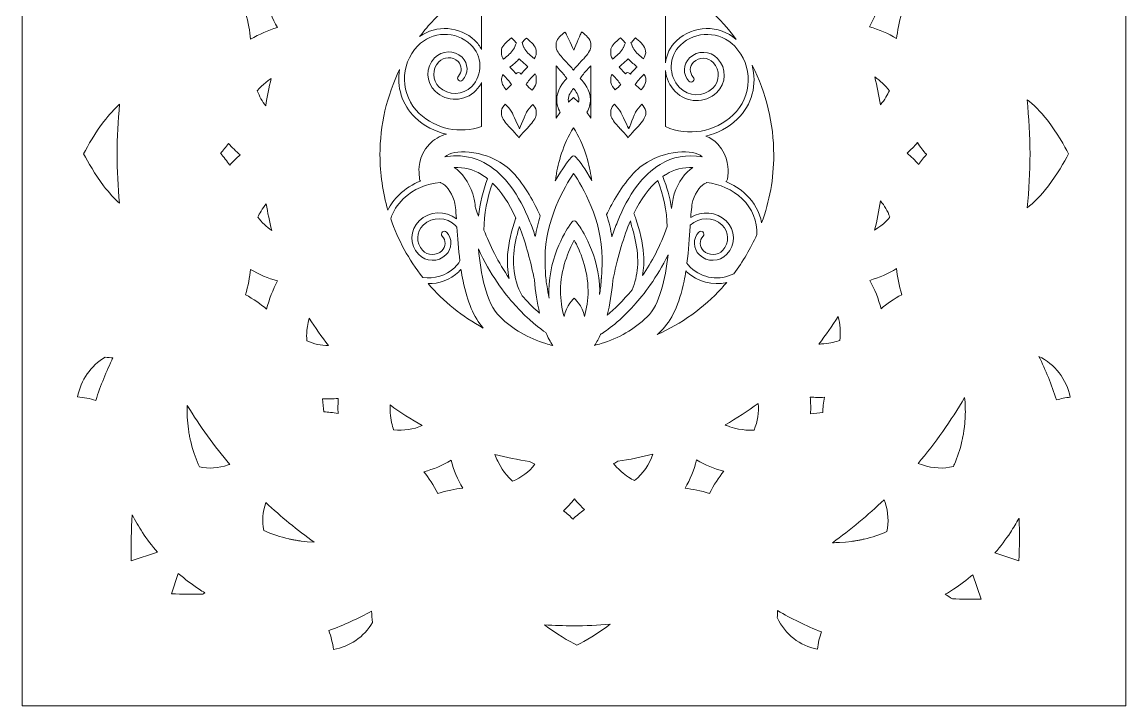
# Model space of a CAD drawing. Header units: millimetres. Extents: x -965 to 732, y -534 to 696.
# Drawn here: x -965.5 to -584.6, y -533.6 to -297.6 of the extents above; entities that cross this region are included whole.
import ezdxf

# ---------------------------------------------------------------- set-up
doc = ezdxf.new("R2010")
doc.units = ezdxf.units.MM
doc.header["$MEASUREMENT"] = 0
doc.layers.add('Layer 11', color=7, linetype='Continuous')

msp = doc.modelspace()

# ---------------------------------------------------------------- linework, layer by layer
at = {"layer": 'Layer 11', "lineweight": 0}
msp.add_lwpolyline([(-965.47, -152.67), (-965.47, -533.59), (-584.55, -533.59), (-584.55, -152.67), (-965.47, -152.67)], dxfattribs=at)
for points, knots in [([(-719.04, -303.59), (-724.91, -298.42), (-733.89, -298.5), (-739.66, -304), (-741.81, -306.05), (-743.12, -308.74), (-743.43, -311.66), (-743.43, -311.66), (-743.43, -288.17), (-743.43, -288.17), (-743.43, -288.15), (-743.43, -288.12), (-743.43, -288.09), (-743.43, -288.09), (-743.45, -287.8), (-743.45, -287.8), (-743.46, -287.77), (-743.46, -287.75), (-743.46, -287.72), (-743.82, -285.49), (-744.61, -283.41), (-745.74, -281.65), (-735.12, -286.52), (-725.97, -294.03), (-719.04, -303.59)], [0, 0, 0, 0, 1, 1, 1, 2, 2, 2, 3, 3, 3, 4, 4, 4, 5, 5, 5, 6, 6, 6, 7, 7, 7, 8, 8, 8, 8]), ([(-806.87, -287.73), (-806.87, -287.73), (-806.9, -287.88), (-806.9, -287.88), (-806.9, -287.93), (-806.91, -287.98), (-806.91, -288.03), (-806.91, -288.03), (-806.91, -306.99), (-806.91, -306.99), (-807.51, -305.87), (-808.29, -304.83), (-809.24, -303.92), (-814.52, -298.88), (-822.55, -298.48), (-828.28, -302.58), (-827.02, -300.9), (-825.67, -299.28), (-824.24, -297.71), (-818.74, -291.67), (-812.35, -286.76), (-805.21, -283.07), (-806.04, -284.49), (-806.61, -286.06), (-806.87, -287.73)], [0, 0, 0, 0, 1, 1, 1, 2, 2, 2, 3, 3, 3, 4, 4, 4, 5, 5, 5, 6, 6, 6, 7, 7, 7, 8, 8, 8, 8]), ([(-881.26, -289.69), (-880.45, -293.09), (-879.14, -296.36), (-877.35, -299.43), (-880.59, -300.37), (-883.69, -301.73), (-886.59, -303.49), (-886.89, -300.79), (-887.39, -297.61), (-888.41, -294.49), (-885.65, -293.07), (-883.23, -291.29), (-881.26, -289.69)], [0, 0, 0, 0, 1, 1, 1, 2, 2, 2, 3, 3, 3, 4, 4, 4, 4]), ([(-673.05, -299.24), (-671.38, -296.18), (-670.1, -292.91), (-669.25, -289.5), (-667.22, -291.17), (-664.72, -293.03), (-661.88, -294.49), (-662.88, -297.55), (-663.38, -300.64), (-663.68, -303.27), (-666.56, -301.46), (-669.71, -300.11), (-673.05, -299.24)], [0, 0, 0, 0, 1, 1, 1, 2, 2, 2, 3, 3, 3, 4, 4, 4, 4]), ([(-814.89, -317.63), (-814.49, -318.01), (-813.86, -318), (-813.48, -317.6), (-811.35, -315.37), (-811.43, -311.84), (-813.66, -309.72), (-816.34, -307.16), (-820.6, -307.26), (-823.16, -309.94), (-826.26, -313.19), (-826.14, -318.36), (-822.89, -321.46), (-818.93, -325.24), (-812.63, -325.1), (-808.84, -321.13), (-808.07, -320.32), (-807.42, -319.42), (-806.91, -318.46), (-806.91, -318.46), (-806.91, -333.56), (-806.91, -333.56), (-814.26, -336.23), (-822.67, -334.54), (-828.41, -329.06), (-834.98, -322.8), (-835.22, -312.36), (-828.95, -305.8), (-824.02, -300.63), (-815.79, -300.43), (-810.62, -305.37), (-808.66, -307.25), (-807.54, -309.78), (-807.48, -312.49), (-807.41, -315.21), (-808.41, -317.79), (-810.29, -319.75), (-813.31, -322.92), (-818.34, -323.03), (-821.51, -320.01), (-823.96, -317.67), (-824.05, -313.77), (-821.71, -311.32), (-820.84, -310.41), (-819.67, -309.89), (-818.41, -309.86), (-817.15, -309.83), (-815.95, -310.29), (-815.04, -311.16), (-814.35, -311.82), (-813.96, -312.71), (-813.93, -313.67), (-813.91, -314.62), (-814.26, -315.53), (-814.92, -316.22), (-815.3, -316.62), (-815.29, -317.25), (-814.89, -317.63)], [0, 0, 0, 0, 1, 1, 1, 2, 2, 2, 3, 3, 3, 4, 4, 4, 5, 5, 5, 6, 6, 6, 7, 7, 7, 8, 8, 8, 9, 9, 9, 10, 10, 10, 11, 11, 11, 12, 12, 12, 13, 13, 13, 14, 14, 14, 15, 15, 15, 16, 16, 16, 17, 17, 17, 18, 18, 18, 19, 19, 19, 19]), ([(-743.43, -333.65), (-743.43, -333.65), (-743.43, -314.3), (-743.43, -314.3), (-743.14, -317.01), (-741.98, -319.53), (-740.07, -321.54), (-736.21, -325.58), (-729.78, -325.73), (-725.73, -321.87), (-722.42, -318.71), (-722.3, -313.44), (-725.46, -310.13), (-728.07, -307.4), (-732.42, -307.3), (-735.15, -309.9), (-737.42, -312.07), (-737.5, -315.67), (-735.34, -317.94), (-734.95, -318.34), (-734.31, -318.36), (-733.9, -317.97), (-733.49, -317.58), (-733.47, -316.94), (-733.86, -316.53), (-734.54, -315.83), (-734.89, -314.9), (-734.87, -313.93), (-734.85, -312.96), (-734.45, -312.05), (-733.74, -311.38), (-732.81, -310.49), (-731.59, -310.02), (-730.31, -310.05), (-729.02, -310.08), (-727.83, -310.61), (-726.94, -311.54), (-724.55, -314.04), (-724.64, -318.01), (-727.14, -320.4), (-730.37, -323.48), (-735.51, -323.36), (-738.59, -320.13), (-740.5, -318.13), (-741.52, -315.5), (-741.46, -312.73), (-741.39, -309.97), (-740.25, -307.39), (-738.25, -305.48), (-732.98, -300.45), (-724.59, -300.64), (-719.55, -305.91), (-713.16, -312.6), (-713.41, -323.23), (-720.1, -329.62), (-726.33, -335.55), (-735.61, -337.13), (-743.43, -333.65)], [0, 0, 0, 0, 1, 1, 1, 2, 2, 2, 3, 3, 3, 4, 4, 4, 5, 5, 5, 6, 6, 6, 7, 7, 7, 8, 8, 8, 9, 9, 9, 10, 10, 10, 11, 11, 11, 12, 12, 12, 13, 13, 13, 14, 14, 14, 15, 15, 15, 16, 16, 16, 17, 17, 17, 18, 18, 18, 19, 19, 19, 19]), ([(-795.16, -305.41), (-795.33, -305.84), (-795.55, -306.35), (-795.6, -306.46), (-796.26, -307.84), (-797.41, -308.78), (-798.74, -309.88), (-798.94, -310.05), (-799.14, -310.21), (-799.35, -310.38), (-799.7, -309.82), (-799.94, -309.3), (-800.08, -308.8), (-800.08, -308.8), (-800.08, -307.03), (-800.08, -307.03), (-799.67, -305.6), (-798.31, -304.39), (-797.07, -303.36), (-797.07, -303.36), (-796.85, -303.17), (-796.85, -303.17), (-796.76, -303.1), (-796.67, -303.03), (-796.59, -302.96), (-795.94, -303.68), (-795.5, -304.13), (-795.44, -304.19), (-795.44, -304.19), (-795.19, -304.45), (-795.19, -304.45), (-795.09, -304.55), (-794.99, -304.63), (-794.87, -304.71), (-794.87, -304.71), (-795.16, -305.41), (-795.16, -305.41)], [0, 0, 0, 0, 1, 1, 1, 2, 2, 2, 3, 3, 3, 4, 4, 4, 5, 5, 5, 6, 6, 6, 7, 7, 7, 8, 8, 8, 9, 9, 9, 10, 10, 10, 11, 11, 11, 12, 12, 12, 12]), ([(-788.02, -308.43), (-788.11, -308.98), (-788.33, -309.56), (-788.71, -310.19), (-788.83, -310.08), (-788.96, -309.98), (-789.08, -309.88), (-790.4, -308.78), (-791.55, -307.84), (-792.21, -306.46), (-792.26, -306.36), (-792.48, -305.83), (-792.64, -305.42), (-792.64, -305.42), (-792.95, -304.63), (-792.95, -304.63), (-792.88, -304.57), (-792.81, -304.51), (-792.74, -304.44), (-792.74, -304.44), (-792.49, -304.18), (-792.49, -304.18), (-792.43, -304.12), (-792.04, -303.71), (-791.46, -303.06), (-791.42, -303.09), (-791.38, -303.13), (-791.35, -303.16), (-791.35, -303.16), (-791.1, -303.36), (-791.1, -303.36), (-789.75, -304.48), (-788.28, -305.8), (-788.02, -307.39), (-788.02, -307.39), (-788.02, -308.43), (-788.02, -308.43)], [0, 0, 0, 0, 1, 1, 1, 2, 2, 2, 3, 3, 3, 4, 4, 4, 5, 5, 5, 6, 6, 6, 7, 7, 7, 8, 8, 8, 9, 9, 9, 10, 10, 10, 11, 11, 11, 12, 12, 12, 12]), ([(-778.19, -301), (-778.04, -301.21), (-777.9, -301.41), (-777.77, -301.62), (-777.57, -301.94), (-775.09, -307.2), (-775.09, -307.2), (-775.09, -307.2), (-772.9, -301.94), (-772.7, -301.62), (-772.56, -301.4), (-772.41, -301.19), (-772.25, -300.97), (-772.25, -300.97), (-772.22, -300.99), (-772.22, -300.99), (-770.9, -302.08), (-769.47, -303.37), (-769.15, -304.9), (-769.15, -304.9), (-769.15, -306.26), (-769.15, -306.26), (-769.39, -307.3), (-770.21, -308.59), (-771.67, -310.19), (-771.98, -310.53), (-772.31, -310.88), (-772.63, -311.22), (-773.51, -312.15), (-774.42, -313.1), (-775.2, -314.2), (-775.98, -313.1), (-776.89, -312.15), (-777.79, -311.2), (-778.1, -310.87), (-778.42, -310.53), (-778.73, -310.19), (-779.74, -309.08), (-780.82, -307.77), (-781.18, -306.46), (-781.18, -306.46), (-781.18, -304.64), (-781.18, -304.64), (-780.77, -303.22), (-779.43, -302.02), (-778.19, -301)], [0, 0, 0, 0, 1, 1, 1, 2, 2, 2, 3, 3, 3, 4, 4, 4, 5, 5, 5, 6, 6, 6, 7, 7, 7, 8, 8, 8, 9, 9, 9, 10, 10, 10, 11, 11, 11, 12, 12, 12, 13, 13, 13, 14, 14, 14, 15, 15, 15, 15]), ([(-759.37, -303.36), (-759.37, -303.36), (-759.13, -303.16), (-759.13, -303.16), (-759.06, -303.1), (-758.99, -303.05), (-758.92, -302.99), (-758.32, -303.66), (-757.91, -304.09), (-757.81, -304.19), (-757.81, -304.19), (-757.56, -304.45), (-757.56, -304.45), (-757.48, -304.53), (-757.38, -304.61), (-757.28, -304.68), (-757.28, -304.68), (-757.58, -305.41), (-757.58, -305.41), (-757.76, -305.84), (-757.97, -306.35), (-758.03, -306.46), (-758.69, -307.84), (-759.83, -308.78), (-761.17, -309.89), (-761.34, -310.03), (-761.51, -310.17), (-761.69, -310.31), (-761.98, -309.84), (-762.19, -309.4), (-762.32, -308.97), (-762.32, -308.97), (-762.32, -306.85), (-762.32, -306.85), (-761.85, -305.49), (-760.56, -304.34), (-759.37, -303.36)], [0, 0, 0, 0, 1, 1, 1, 2, 2, 2, 3, 3, 3, 4, 4, 4, 5, 5, 5, 6, 6, 6, 7, 7, 7, 8, 8, 8, 9, 9, 9, 10, 10, 10, 11, 11, 11, 12, 12, 12, 12]), ([(-751.05, -310.26), (-751.2, -310.13), (-751.35, -310), (-751.5, -309.88), (-752.83, -308.78), (-753.97, -307.84), (-754.64, -306.46), (-754.69, -306.36), (-754.9, -305.83), (-755.06, -305.42), (-755.06, -305.42), (-755.36, -304.66), (-755.36, -304.66), (-755.27, -304.6), (-755.19, -304.52), (-755.11, -304.44), (-755.11, -304.44), (-754.86, -304.18), (-754.86, -304.18), (-754.76, -304.08), (-754.37, -303.67), (-753.8, -303.03), (-753.75, -303.07), (-753.69, -303.12), (-753.64, -303.16), (-753.64, -303.16), (-753.4, -303.36), (-753.4, -303.36), (-751.99, -304.52), (-750.48, -305.89), (-750.29, -307.55), (-750.19, -308.38), (-750.43, -309.25), (-751.05, -310.26)], [0, 0, 0, 0, 1, 1, 1, 2, 2, 2, 3, 3, 3, 4, 4, 4, 5, 5, 5, 6, 6, 6, 7, 7, 7, 8, 8, 8, 9, 9, 9, 10, 10, 10, 11, 11, 11, 11]), ([(-791.51, -313.58), (-792.1, -314.2), (-792.7, -314.83), (-793.26, -315.51), (-793.44, -315.2), (-793.77, -315), (-794.13, -315), (-794.15, -315), (-794.16, -315), (-794.18, -315), (-794.5, -315.02), (-794.79, -315.18), (-794.96, -315.44), (-795.51, -314.79), (-796.09, -314.18), (-796.66, -313.58), (-796.81, -313.43), (-796.96, -313.27), (-797.11, -313.11), (-797.03, -313.05), (-796.96, -312.99), (-796.89, -312.93), (-796.89, -312.93), (-796.64, -312.73), (-796.64, -312.73), (-795.7, -311.95), (-794.74, -311.16), (-793.91, -310.19), (-793.07, -311.16), (-792.11, -311.95), (-791.17, -312.72), (-791.17, -312.72), (-790.92, -312.93), (-790.92, -312.93), (-790.92, -312.93), (-790.91, -312.94), (-790.91, -312.94), (-791.11, -313.15), (-791.31, -313.36), (-791.51, -313.58)], [0, 0, 0, 0, 1, 1, 1, 2, 2, 2, 3, 3, 3, 4, 4, 4, 5, 5, 5, 6, 6, 6, 7, 7, 7, 8, 8, 8, 9, 9, 9, 10, 10, 10, 11, 11, 11, 12, 12, 12, 13, 13, 13, 13]), ([(-755.56, -315.51), (-755.74, -315.2), (-756.07, -315), (-756.43, -315), (-756.45, -315), (-756.46, -315), (-756.48, -315), (-756.8, -315.02), (-757.09, -315.18), (-757.26, -315.44), (-757.81, -314.79), (-758.39, -314.18), (-758.96, -313.58), (-759.12, -313.41), (-759.29, -313.23), (-759.46, -313.05), (-759.41, -313.01), (-759.37, -312.97), (-759.32, -312.93), (-759.32, -312.93), (-759.07, -312.73), (-759.07, -312.73), (-758.13, -311.95), (-757.17, -311.16), (-756.33, -310.19), (-755.5, -311.16), (-754.54, -311.95), (-753.6, -312.72), (-753.6, -312.72), (-753.35, -312.93), (-753.35, -312.93), (-753.32, -312.95), (-753.29, -312.98), (-753.26, -313), (-753.44, -313.19), (-753.63, -313.38), (-753.8, -313.57), (-753.8, -313.57), (-753.81, -313.58), (-753.81, -313.58), (-754.4, -314.2), (-755, -314.83), (-755.56, -315.51)], [0, 0, 0, 0, 1, 1, 1, 2, 2, 2, 3, 3, 3, 4, 4, 4, 5, 5, 5, 6, 6, 6, 7, 7, 7, 8, 8, 8, 9, 9, 9, 10, 10, 10, 11, 11, 11, 12, 12, 12, 13, 13, 13, 14, 14, 14, 14]), ([(-841.96, -343.42), (-841.96, -333.1), (-839.62, -323.05), (-835.21, -313.93), (-836.25, -319.81), (-834.43, -326.09), (-829.79, -330.51), (-826.74, -333.42), (-823.01, -335.35), (-819.05, -336.24), (-821.4, -336.91), (-823.37, -338.05), (-824.93, -339.65), (-828.97, -343.78), (-828.5, -349.34), (-828.48, -349.58), (-828.48, -349.58), (-828.28, -351.79), (-828.28, -351.79), (-828.26, -352.04), (-828.14, -352.26), (-827.97, -352.42), (-830.66, -353.48), (-833.18, -355.06), (-835.34, -357.13), (-837, -358.7), (-838.29, -360.52), (-839.22, -362.46), (-841.02, -356.32), (-841.96, -349.91), (-841.96, -343.42)], [0, 0, 0, 0, 1, 1, 1, 2, 2, 2, 3, 3, 3, 4, 4, 4, 5, 5, 5, 6, 6, 6, 7, 7, 7, 8, 8, 8, 9, 9, 9, 10, 10, 10, 10]), ([(-796.58, -319.13), (-797.12, -319.77), (-797.77, -320.35), (-798.47, -320.93), (-799.36, -319.79), (-800.16, -318.45), (-800, -317.12), (-799.95, -316.64), (-799.78, -316.16), (-799.5, -315.68), (-799.4, -315.78), (-799.31, -315.88), (-799.21, -315.98), (-798.29, -316.95), (-797.33, -317.96), (-796.62, -319.06), (-796.62, -319.07), (-796.6, -319.09), (-796.58, -319.13)], [0, 0, 0, 0, 1, 1, 1, 2, 2, 2, 3, 3, 3, 4, 4, 4, 5, 5, 5, 6, 6, 6, 6]), ([(-788.96, -315.98), (-788.79, -315.81), (-788.62, -315.63), (-788.45, -315.45), (-788.27, -315.73), (-788.12, -316.02), (-788.02, -316.3), (-788.02, -316.3), (-788.02, -318.69), (-788.02, -318.69), (-788.31, -319.53), (-788.87, -320.34), (-789.45, -321.05), (-790.23, -320.41), (-790.96, -319.78), (-791.55, -319.06), (-790.84, -317.95), (-789.89, -316.95), (-788.96, -315.98)], [0, 0, 0, 0, 1, 1, 1, 2, 2, 2, 3, 3, 3, 4, 4, 4, 5, 5, 5, 6, 6, 6, 6]), ([(-780.33, -313.62), (-779.4, -314.59), (-778.44, -315.59), (-777.74, -316.7), (-777.66, -316.82), (-777.58, -316.95), (-777.5, -317.09), (-778.86, -318.46), (-780.99, -321.14), (-780.99, -324.38), (-780.99, -325.8), (-780.58, -327.25), (-779.78, -328.69), (-780.26, -329.35), (-780.73, -330.02), (-781.18, -330.71), (-781.18, -330.71), (-781.18, -312.71), (-781.18, -312.71), (-780.9, -313.02), (-780.61, -313.32), (-780.33, -313.62)], [0, 0, 0, 0, 1, 1, 1, 2, 2, 2, 3, 3, 3, 4, 4, 4, 5, 5, 5, 6, 6, 6, 7, 7, 7, 7]), ([(-772.88, -317.05), (-772.81, -316.93), (-772.74, -316.81), (-772.67, -316.7), (-771.96, -315.59), (-771, -314.59), (-770.08, -313.62), (-769.77, -313.3), (-769.46, -312.97), (-769.15, -312.64), (-769.15, -312.64), (-769.15, -330.69), (-769.15, -330.69), (-769.6, -330.01), (-770.07, -329.34), (-770.56, -328.69), (-769.75, -327.25), (-769.35, -325.8), (-769.35, -324.38), (-769.35, -321.11), (-771.5, -318.43), (-772.88, -317.05)], [0, 0, 0, 0, 1, 1, 1, 2, 2, 2, 3, 3, 3, 4, 4, 4, 5, 5, 5, 6, 6, 6, 7, 7, 7, 7]), ([(-761.88, -315.6), (-761.75, -315.73), (-761.63, -315.85), (-761.51, -315.98), (-760.58, -316.95), (-759.62, -317.96), (-758.92, -319.06), (-758.91, -319.07), (-758.9, -319.09), (-758.88, -319.13), (-759.44, -319.8), (-760.12, -320.39), (-760.84, -320.99), (-761.47, -320.21), (-762.07, -319.31), (-762.32, -318.39), (-762.32, -318.39), (-762.32, -316.6), (-762.32, -316.6), (-762.23, -316.27), (-762.08, -315.93), (-761.88, -315.6)], [0, 0, 0, 0, 1, 1, 1, 2, 2, 2, 3, 3, 3, 4, 4, 4, 5, 5, 5, 6, 6, 6, 7, 7, 7, 7]), ([(-751.26, -315.98), (-751.12, -315.83), (-750.97, -315.68), (-750.83, -315.53), (-750.53, -316.02), (-750.34, -316.49), (-750.26, -316.97), (-750.26, -316.97), (-750.26, -318.02), (-750.26, -318.02), (-750.44, -319.07), (-751.09, -320.08), (-751.82, -320.99), (-752.57, -320.37), (-753.28, -319.75), (-753.85, -319.06), (-753.14, -317.95), (-752.18, -316.95), (-751.26, -315.98)], [0, 0, 0, 0, 1, 1, 1, 2, 2, 2, 3, 3, 3, 4, 4, 4, 5, 5, 5, 6, 6, 6, 6]), ([(-710.26, -366.86), (-710.97, -363.26), (-712.75, -359.84), (-715.6, -357.13), (-717.67, -355.16), (-720.05, -353.64), (-722.6, -352.58), (-722.3, -352.43), (-722.09, -352.14), (-722.06, -351.79), (-722.06, -351.79), (-721.85, -349.58), (-721.85, -349.58), (-721.83, -349.34), (-721.38, -343.78), (-725.4, -339.65), (-726.55, -338.49), (-727.9, -337.57), (-729.47, -336.89), (-725.5, -335.97), (-721.76, -334.01), (-718.69, -331.09), (-713.51, -326.15), (-711.78, -318.94), (-713.55, -312.48), (-708.65, -322.02), (-706.08, -332.56), (-706.08, -343.42), (-706.08, -351.5), (-707.52, -359.42), (-710.26, -366.86)], [0, 0, 0, 0, 1, 1, 1, 2, 2, 2, 3, 3, 3, 4, 4, 4, 5, 5, 5, 6, 6, 6, 7, 7, 7, 8, 8, 8, 9, 9, 9, 10, 10, 10, 10]), ([(-884.3, -321.27), (-883.9, -320.75), (-882.37, -318.9), (-879.49, -317.04), (-880.26, -320.15), (-880.89, -323.31), (-881.37, -326.48), (-882.6, -324.94), (-883.58, -323.19), (-884.3, -321.27)], [0, 0, 0, 0, 1, 1, 1, 2, 2, 2, 3, 3, 3, 3]), ([(-671.25, -316.51), (-669.36, -317.74), (-667.67, -319.35), (-666.19, -321.3), (-666.79, -322.58), (-667.78, -324.33), (-669.29, -326.17), (-669.79, -322.92), (-670.45, -319.69), (-671.25, -316.51)], [0, 0, 0, 0, 1, 1, 1, 2, 2, 2, 3, 3, 3, 3]), ([(-773.35, -324.38), (-773.35, -324.66), (-773.38, -324.95), (-773.45, -325.24), (-773.45, -325.24), (-775.17, -323.57), (-775.17, -323.57), (-775.17, -323.57), (-776.89, -325.24), (-776.89, -325.24), (-776.96, -324.95), (-776.99, -324.66), (-776.99, -324.38), (-776.99, -322.87), (-775.99, -321.4), (-775.17, -320.46), (-774.35, -321.4), (-773.35, -322.87), (-773.35, -324.38)], [0, 0, 0, 0, 1, 1, 1, 2, 2, 2, 3, 3, 3, 4, 4, 4, 5, 5, 5, 6, 6, 6, 6]), ([(-931.83, -360.11), (-933.63, -358.53), (-935.47, -356.51), (-937.32, -354.06), (-940.33, -350.08), (-942.72, -345.93), (-944.25, -343.01), (-942.72, -340.08), (-940.32, -335.91), (-937.28, -331.91), (-935.44, -329.5), (-933.61, -327.5), (-931.82, -325.93), (-932.39, -331.62), (-932.69, -337.37), (-932.69, -343.07), (-932.69, -348.73), (-932.4, -354.45), (-931.83, -360.11)], [0, 0, 0, 0, 1, 1, 1, 2, 2, 2, 3, 3, 3, 4, 4, 4, 5, 5, 5, 6, 6, 6, 6]), ([(-790.5, -333.5), (-790.82, -333.84), (-791.15, -334.19), (-791.46, -334.53), (-792.35, -335.46), (-793.25, -336.41), (-794.03, -337.51), (-794.81, -336.41), (-795.72, -335.46), (-796.6, -334.53), (-796.6, -334.53), (-796.63, -334.5), (-796.63, -334.5), (-796.94, -334.17), (-797.26, -333.83), (-797.57, -333.5), (-798.65, -332.31), (-799.78, -330.91), (-800.08, -329.52), (-800.08, -329.52), (-800.08, -328.17), (-800.08, -328.17), (-799.88, -327.28), (-799.31, -326.49), (-798.73, -325.87), (-797.9, -326.74), (-797.07, -327.65), (-796.44, -328.63), (-796.24, -328.96), (-793.83, -334.35), (-793.83, -334.35), (-793.83, -334.35), (-791.58, -328.96), (-791.37, -328.63), (-790.78, -327.7), (-790, -326.83), (-789.21, -326), (-788.71, -326.57), (-788.22, -327.27), (-788.02, -328.07), (-788.02, -328.07), (-788.02, -329.68), (-788.02, -329.68), (-788.28, -330.7), (-789.1, -331.95), (-790.5, -333.5)], [0, 0, 0, 0, 1, 1, 1, 2, 2, 2, 3, 3, 3, 4, 4, 4, 5, 5, 5, 6, 6, 6, 7, 7, 7, 8, 8, 8, 9, 9, 9, 10, 10, 10, 11, 11, 11, 12, 12, 12, 13, 13, 13, 14, 14, 14, 15, 15, 15, 15]), ([(-761.09, -325.93), (-760.28, -326.79), (-759.48, -327.67), (-758.87, -328.63), (-758.66, -328.96), (-756.13, -334.42), (-756.13, -334.42), (-756.13, -334.42), (-754, -328.96), (-753.8, -328.63), (-753.18, -327.67), (-752.38, -326.79), (-751.57, -325.93), (-750.98, -326.58), (-750.42, -327.4), (-750.26, -328.33), (-750.26, -328.33), (-750.26, -329.44), (-750.26, -329.44), (-750.46, -330.51), (-751.29, -331.83), (-752.8, -333.5), (-753.11, -333.84), (-753.44, -334.19), (-753.76, -334.53), (-754.65, -335.46), (-755.55, -336.41), (-756.33, -337.51), (-757.11, -336.41), (-758.02, -335.46), (-758.9, -334.53), (-758.9, -334.53), (-758.94, -334.49), (-758.94, -334.49), (-759.25, -334.16), (-759.56, -333.83), (-759.86, -333.5), (-760.88, -332.38), (-761.96, -331.07), (-762.32, -329.75), (-762.32, -329.75), (-762.32, -327.96), (-762.32, -327.96), (-762.1, -327.18), (-761.6, -326.49), (-761.09, -325.93)], [0, 0, 0, 0, 1, 1, 1, 2, 2, 2, 3, 3, 3, 4, 4, 4, 5, 5, 5, 6, 6, 6, 7, 7, 7, 8, 8, 8, 9, 9, 9, 10, 10, 10, 11, 11, 11, 12, 12, 12, 13, 13, 13, 14, 14, 14, 15, 15, 15, 15]), ([(-618.67, -361.65), (-617.99, -355.49), (-617.65, -349.25), (-617.65, -343.07), (-617.65, -336.85), (-618, -330.56), (-618.68, -324.36), (-616.43, -325.96), (-614.04, -328.37), (-611.65, -331.45), (-608.32, -335.74), (-605.71, -340.38), (-604.32, -343.02), (-605.86, -345.95), (-608.26, -350.12), (-611.3, -354.12), (-613.84, -357.45), (-616.31, -359.98), (-618.67, -361.65)], [0, 0, 0, 0, 1, 1, 1, 2, 2, 2, 3, 3, 3, 4, 4, 4, 5, 5, 5, 6, 6, 6, 6]), ([(-775.17, -334.05), (-771.5, -339.74), (-769.86, -346.18), (-769.14, -350.7), (-769.06, -351.18), (-768.98, -351.69), (-768.89, -352.23), (-771.24, -348.05), (-773.28, -345.47), (-773.58, -345.09), (-773.58, -345.09), (-774.36, -344.13), (-774.36, -344.13), (-774.55, -343.89), (-774.84, -343.76), (-775.14, -343.76), (-775.44, -343.76), (-775.73, -343.89), (-775.92, -344.13), (-775.92, -344.13), (-776.7, -345.09), (-776.7, -345.09), (-776.82, -345.25), (-779, -347.97), (-781.48, -352.41), (-781.38, -351.8), (-781.28, -351.24), (-781.2, -350.7), (-781.2, -350.7), (-781.2, -350.7), (-781.2, -350.7), (-780.47, -346.18), (-778.84, -339.74), (-775.17, -334.05)], [0, 0, 0, 0, 1, 1, 1, 2, 2, 2, 3, 3, 3, 4, 4, 4, 5, 5, 5, 6, 6, 6, 7, 7, 7, 8, 8, 8, 9, 9, 9, 10, 10, 10, 11, 11, 11, 11]), ([(-893.83, -346.99), (-894.84, -345.45), (-895.87, -344.12), (-896.94, -342.94), (-896.96, -342.93), (-896.97, -342.91), (-896.99, -342.89), (-896.97, -342.88), (-896.96, -342.86), (-896.94, -342.84), (-896.02, -341.84), (-895.13, -340.72), (-894.25, -339.44), (-893.01, -340.84), (-891.66, -342.16), (-890.22, -343.38), (-891.49, -344.5), (-892.7, -345.71), (-893.83, -346.99)], [0, 0, 0, 0, 1, 1, 1, 2, 2, 2, 3, 3, 3, 4, 4, 4, 5, 5, 5, 6, 6, 6, 6]), ([(-788.37, -371.62), (-788.95, -369.85), (-789.56, -368.16), (-790.2, -366.56), (-794.05, -356.93), (-799, -350.24), (-804.92, -346.69), (-808.23, -344.71), (-811.83, -343.71), (-815.66, -343.71), (-816.95, -343.71), (-818.26, -343.82), (-819.61, -344.05), (-817.87, -342.64), (-815.03, -342.12), (-811.16, -342.48), (-802.28, -343.33), (-797.19, -348.17), (-795.41, -350.22), (-791.1, -355.17), (-787.95, -361.55), (-786.66, -364.4), (-787.41, -366.82), (-787.98, -369.23), (-788.37, -371.62)], [0, 0, 0, 0, 1, 1, 1, 2, 2, 2, 3, 3, 3, 4, 4, 4, 5, 5, 5, 6, 6, 6, 7, 7, 7, 8, 8, 8, 8]), ([(-745.32, -346.69), (-751.24, -350.24), (-756.2, -356.93), (-760.04, -366.56), (-760.69, -368.18), (-761.31, -369.9), (-761.9, -371.7), (-762.31, -369.16), (-762.93, -366.59), (-763.75, -364.01), (-762.33, -360.92), (-759.42, -355.32), (-754.94, -350.23), (-753.13, -348.18), (-747.97, -343.32), (-739.18, -342.48), (-735.32, -342.12), (-732.49, -342.64), (-730.76, -344.03), (-736.04, -343.17), (-740.93, -344.06), (-745.32, -346.69)], [0, 0, 0, 0, 1, 1, 1, 2, 2, 2, 3, 3, 3, 4, 4, 4, 5, 5, 5, 6, 6, 6, 7, 7, 7, 7]), ([(-660.08, -342.76), (-658.81, -341.65), (-657.61, -340.45), (-656.49, -339.18), (-655.49, -340.7), (-654.47, -342.03), (-653.4, -343.2), (-653.38, -343.21), (-653.36, -343.23), (-653.35, -343.25), (-653.36, -343.26), (-653.38, -343.28), (-653.39, -343.3), (-654.31, -344.29), (-655.2, -345.41), (-656.07, -346.67), (-657.3, -345.28), (-658.64, -343.97), (-660.08, -342.76)], [0, 0, 0, 0, 1, 1, 1, 2, 2, 2, 3, 3, 3, 4, 4, 4, 5, 5, 5, 6, 6, 6, 6]), ([(-807.94, -364.58), (-808.58, -362.81), (-808.99, -361.58), (-809.09, -361.25), (-809.31, -359.26), (-809.57, -357.91), (-809.93, -356.87), (-811.39, -352.66), (-813.56, -349.59), (-816.38, -347.73), (-812.99, -347.61), (-809.84, -348.41), (-806.98, -350.12), (-806.24, -350.56), (-805.52, -351.07), (-804.82, -351.62), (-806.46, -355.8), (-807.5, -360.15), (-807.94, -364.58)], [0, 0, 0, 0, 1, 1, 1, 2, 2, 2, 3, 3, 3, 4, 4, 4, 5, 5, 5, 6, 6, 6, 6]), ([(-773.29, -367.76), (-773.29, -367.76), (-774.11, -366.6), (-774.11, -366.6), (-774.29, -366.33), (-774.6, -366.18), (-774.92, -366.18), (-775.25, -366.18), (-775.55, -366.33), (-775.74, -366.6), (-775.74, -366.6), (-776.56, -367.76), (-776.56, -367.76), (-776.85, -368.17), (-783.69, -378), (-783.69, -390.34), (-783.69, -391.17), (-783.66, -391.99), (-783.6, -392.8), (-784.2, -389.88), (-784.56, -387.33), (-784.74, -385.88), (-784.9, -383.69), (-784.99, -381.42), (-784.99, -379.12), (-784.99, -365.89), (-778.24, -354.37), (-775.14, -349.77), (-772.03, -354.36), (-765.29, -365.88), (-765.29, -379.12), (-765.29, -381.48), (-765.38, -383.83), (-765.56, -386.11), (-765.58, -386.18), (-765.59, -386.24), (-765.6, -386.26), (-765.66, -386.45), (-765.67, -386.65), (-765.62, -386.83), (-765.77, -388.51), (-765.95, -390.08), (-766.18, -391.56), (-766.16, -391.16), (-766.15, -390.75), (-766.15, -390.34), (-766.15, -378), (-773, -368.17), (-773.29, -367.76)], [0, 0, 0, 0, 1, 1, 1, 2, 2, 2, 3, 3, 3, 4, 4, 4, 5, 5, 5, 6, 6, 6, 7, 7, 7, 8, 8, 8, 9, 9, 9, 10, 10, 10, 11, 11, 11, 12, 12, 12, 13, 13, 13, 14, 14, 14, 15, 15, 15, 16, 16, 16, 16]), ([(-744.4, -350.87), (-744.02, -350.6), (-743.64, -350.35), (-743.26, -350.12), (-740.42, -348.42), (-737.3, -347.62), (-733.95, -347.72), (-736.78, -349.59), (-738.94, -352.66), (-740.41, -356.87), (-740.85, -358.14), (-741.12, -359.95), (-741.31, -361.89), (-741.89, -358.13), (-742.93, -354.43), (-744.4, -350.87)], [0, 0, 0, 0, 1, 1, 1, 2, 2, 2, 3, 3, 3, 4, 4, 4, 5, 5, 5, 5]), ([(-838.27, -365.46), (-837.46, -362.92), (-836.02, -360.54), (-833.96, -358.57), (-830.44, -355.21), (-825.91, -353.28), (-821.23, -352.9), (-821.15, -352.93), (-821.08, -352.96), (-821, -352.99), (-819.06, -353.84), (-817.5, -355.9), (-816.38, -359.14), (-816.03, -360.14), (-815.8, -362.63), (-815.6, -365.43), (-819.41, -362.55), (-824.87, -362.77), (-828.44, -366.18), (-831.69, -369.28), (-831.81, -374.45), (-828.71, -377.7), (-826.15, -380.38), (-821.89, -380.48), (-819.21, -377.92), (-816.98, -375.8), (-816.9, -372.26), (-819.03, -370.04), (-819.41, -369.64), (-820.04, -369.62), (-820.44, -370), (-820.84, -370.39), (-820.85, -371.02), (-820.47, -371.42), (-819.81, -372.11), (-819.46, -373.02), (-819.48, -373.97), (-819.51, -374.93), (-819.9, -375.81), (-820.59, -376.47), (-821.5, -377.34), (-822.7, -377.81), (-823.96, -377.78), (-825.22, -377.75), (-826.39, -377.23), (-827.26, -376.32), (-829.6, -373.87), (-829.51, -369.97), (-827.06, -367.62), (-823.89, -364.6), (-818.86, -364.72), (-815.84, -367.88), (-815.69, -368.04), (-815.54, -368.21), (-815.4, -368.38), (-815.17, -371.88), (-814.9, -375.9), (-814.4, -380.02), (-814.88, -380.84), (-815.47, -381.59), (-816.17, -382.27), (-819.21, -385.17), (-823.31, -386.3), (-827.17, -385.68), (-832.03, -379.59), (-835.77, -372.74), (-838.27, -365.46)], [0, 0, 0, 0, 1, 1, 1, 2, 2, 2, 3, 3, 3, 4, 4, 4, 5, 5, 5, 6, 6, 6, 7, 7, 7, 8, 8, 8, 9, 9, 9, 10, 10, 10, 11, 11, 11, 12, 12, 12, 13, 13, 13, 14, 14, 14, 15, 15, 15, 16, 16, 16, 17, 17, 17, 18, 18, 18, 19, 19, 19, 20, 20, 20, 21, 21, 21, 22, 22, 22, 22]), ([(-795.21, -365.45), (-796.56, -369.44), (-797.61, -373.57), (-797.91, -377.78), (-798.11, -380.53), (-797.95, -383.34), (-797.38, -386.04), (-799.11, -383.49), (-800.93, -380.49), (-802.5, -377.38), (-803.88, -374.65), (-805.09, -371.88), (-806.09, -369.41), (-806.08, -363.85), (-805.07, -358.34), (-803.12, -353.11), (-800.12, -356.02), (-797.45, -360.05), (-795.13, -365.2), (-795.16, -365.29), (-795.18, -365.37), (-795.21, -365.45)], [0, 0, 0, 0, 1, 1, 1, 2, 2, 2, 3, 3, 3, 4, 4, 4, 5, 5, 5, 6, 6, 6, 7, 7, 7, 7]), ([(-751, -377.78), (-751.3, -373.57), (-752.35, -369.44), (-753.7, -365.45), (-753.87, -364.94), (-754.05, -364.2), (-754.37, -363.62), (-751.97, -358.69), (-749.22, -354.87), (-746.13, -352.21), (-744.11, -357.32), (-742.99, -362.7), (-742.84, -368.16), (-745.2, -374.86), (-748.22, -380.47), (-751.35, -385.08), (-750.93, -382.68), (-750.82, -380.21), (-751, -377.78)], [0, 0, 0, 0, 1, 1, 1, 2, 2, 2, 3, 3, 3, 4, 4, 4, 5, 5, 5, 6, 6, 6, 6]), ([(-734.92, -368.14), (-734.91, -367.99), (-734.9, -367.84), (-734.89, -367.68), (-731.85, -364.72), (-726.98, -364.67), (-723.88, -367.62), (-721.43, -369.97), (-721.34, -373.87), (-723.68, -376.32), (-724.55, -377.23), (-725.72, -377.75), (-726.98, -377.78), (-728.24, -377.81), (-729.44, -377.34), (-730.35, -376.47), (-731.04, -375.81), (-731.44, -374.93), (-731.46, -373.97), (-731.48, -373.02), (-731.13, -372.11), (-730.47, -371.42), (-730.09, -371.02), (-730.1, -370.39), (-730.5, -370), (-730.9, -369.62), (-731.54, -369.64), (-731.92, -370.04), (-734.04, -372.26), (-733.96, -375.8), (-731.73, -377.92), (-729.05, -380.48), (-724.79, -380.38), (-722.23, -377.7), (-719.13, -374.45), (-719.25, -369.28), (-722.5, -366.18), (-725.87, -362.96), (-730.94, -362.59), (-734.71, -364.99), (-734.52, -362.37), (-734.29, -360.09), (-733.96, -359.14), (-732.84, -355.9), (-731.28, -353.84), (-729.34, -352.99), (-729.3, -352.97), (-729.25, -352.96), (-729.21, -352.94), (-724.71, -353.41), (-720.38, -355.33), (-716.98, -358.57), (-713.49, -361.91), (-711.79, -366.43), (-711.9, -370.91), (-714.02, -375.68), (-716.69, -380.21), (-719.88, -384.41), (-724.66, -386.87), (-730.67, -386.18), (-734.77, -382.27), (-735.24, -381.81), (-735.66, -381.33), (-736.04, -380.81), (-735.46, -376.33), (-735.17, -371.92), (-734.92, -368.14)], [0, 0, 0, 0, 1, 1, 1, 2, 2, 2, 3, 3, 3, 4, 4, 4, 5, 5, 5, 6, 6, 6, 7, 7, 7, 8, 8, 8, 9, 9, 9, 10, 10, 10, 11, 11, 11, 12, 12, 12, 13, 13, 13, 14, 14, 14, 15, 15, 15, 16, 16, 16, 17, 17, 17, 18, 18, 18, 19, 19, 19, 20, 20, 20, 21, 21, 21, 22, 22, 22, 22]), ([(-881.23, -360.25), (-880.73, -363.35), (-880.09, -366.44), (-879.32, -369.48), (-881.1, -368.27), (-882.71, -366.74), (-884.12, -364.88), (-883.55, -363.66), (-882.63, -362.01), (-881.23, -360.25)], [0, 0, 0, 0, 1, 1, 1, 2, 2, 2, 3, 3, 3, 3]), ([(-669.23, -359.28), (-667.87, -360.9), (-666.79, -362.76), (-666.01, -364.83), (-666.33, -365.25), (-668.03, -367.36), (-671.26, -369.36), (-670.43, -366.05), (-669.75, -362.67), (-669.23, -359.28)], [0, 0, 0, 0, 1, 1, 1, 2, 2, 2, 3, 3, 3, 3]), ([(-795.06, -372.73), (-794.75, -371.24), (-794.35, -369.77), (-793.91, -368.31), (-793.9, -368.28), (-793.89, -368.23), (-793.87, -368.19), (-791.93, -373.13), (-790.26, -378.94), (-788.87, -385.62), (-788.8, -385.97), (-788.74, -386.26), (-788.69, -386.5), (-788.36, -390.59), (-787.74, -394.5), (-786.89, -398), (-788.5, -396.6), (-790.41, -394.79), (-792.42, -392.56), (-792.56, -392.4), (-792.71, -392.23), (-792.87, -392.04), (-794.58, -389.11), (-795.54, -385.75), (-795.81, -382.31), (-796.06, -379.11), (-795.72, -375.86), (-795.06, -372.73)], [0, 0, 0, 0, 1, 1, 1, 2, 2, 2, 3, 3, 3, 4, 4, 4, 5, 5, 5, 6, 6, 6, 7, 7, 7, 8, 8, 8, 9, 9, 9, 9]), ([(-753.85, -372.73), (-753.19, -375.86), (-752.85, -379.11), (-753.1, -382.31), (-753.3, -384.95), (-753.92, -387.54), (-754.96, -389.94), (-758.12, -393.81), (-761.18, -396.71), (-763.57, -398.71), (-762.64, -395.12), (-761.97, -391.06), (-761.61, -386.78), (-761.55, -386.49), (-761.47, -386.12), (-761.37, -385.62), (-759.79, -378.01), (-757.84, -371.52), (-755.54, -366.16), (-755.31, -366.95), (-755.15, -367.83), (-755, -368.31), (-754.56, -369.77), (-754.16, -371.24), (-753.85, -372.73)], [0, 0, 0, 0, 1, 1, 1, 2, 2, 2, 3, 3, 3, 4, 4, 4, 5, 5, 5, 6, 6, 6, 7, 7, 7, 8, 8, 8, 8]), ([(-771.42, -399.15), (-772.09, -395.53), (-774.92, -392.8), (-774.92, -392.8), (-774.92, -392.8), (-777.76, -395.53), (-778.43, -399.15), (-779.17, -396.47), (-779.69, -393.48), (-779.69, -390.34), (-779.69, -382.92), (-776.81, -376.33), (-774.92, -372.81), (-773.03, -376.33), (-770.15, -382.91), (-770.15, -390.34), (-770.15, -393.48), (-770.67, -396.47), (-771.42, -399.15)], [0, 0, 0, 0, 1, 1, 1, 2, 2, 2, 3, 3, 3, 4, 4, 4, 5, 5, 5, 6, 6, 6, 6]), ([(-795.33, -395.31), (-790.66, -400.47), (-786.51, -403.53), (-784.71, -404.75), (-784, -406.44), (-783.21, -407.92), (-782.37, -409.16), (-783.15, -408.98), (-783.92, -408.77), (-784.69, -408.54), (-790.79, -406.71), (-796.12, -403.61), (-800.54, -399.33), (-805.48, -394.53), (-807.21, -384.11), (-807.99, -375.81), (-803.97, -384.71), (-799.04, -391.19), (-795.33, -395.31)], [0, 0, 0, 0, 1, 1, 1, 2, 2, 2, 3, 3, 3, 4, 4, 4, 5, 5, 5, 6, 6, 6, 6]), ([(-765.84, -405.37), (-764.77, -404.71), (-759.91, -401.55), (-754.27, -395.31), (-750.91, -391.59), (-746.43, -385.78), (-742.57, -377.88), (-743.52, -386.34), (-745.39, -395.05), (-749.8, -399.32), (-754.22, -403.61), (-759.55, -406.71), (-765.65, -408.54), (-766.4, -408.76), (-767.15, -408.96), (-767.9, -409.14), (-767.16, -408.06), (-766.48, -406.8), (-765.84, -405.37)], [0, 0, 0, 0, 1, 1, 1, 2, 2, 2, 3, 3, 3, 4, 4, 4, 5, 5, 5, 6, 6, 6, 6]), ([(-886.62, -382.9), (-883.74, -384.69), (-880.61, -386.03), (-877.28, -386.89), (-878.95, -389.95), (-880.22, -393.21), (-881.08, -396.61), (-883.1, -394.95), (-885.59, -393.1), (-888.41, -391.65), (-887.41, -388.59), (-886.91, -385.52), (-886.62, -382.9)], [0, 0, 0, 0, 1, 1, 1, 2, 2, 2, 3, 3, 3, 4, 4, 4, 4]), ([(-825.38, -387.84), (-821.58, -387.91), (-817.75, -386.54), (-814.79, -383.71), (-814.52, -383.45), (-814.26, -383.17), (-814.01, -382.89), (-813.8, -384.25), (-813.57, -385.6), (-813.3, -386.94), (-811.82, -394.18), (-809.54, -399.5), (-806.34, -403.15), (-813.52, -399.24), (-820.02, -394.03), (-825.38, -387.84)], [0, 0, 0, 0, 1, 1, 1, 2, 2, 2, 3, 3, 3, 4, 4, 4, 5, 5, 5, 5]), ([(-745.05, -404.26), (-741.29, -400.61), (-738.67, -394.95), (-737.04, -386.94), (-736.8, -385.79), (-736.6, -384.62), (-736.41, -383.45), (-736.33, -383.54), (-736.24, -383.63), (-736.15, -383.71), (-732.34, -387.35), (-727.09, -388.57), (-722.32, -387.43), (-722.88, -388.09), (-723.45, -388.74), (-724.04, -389.38), (-730.32, -396.21), (-737.93, -401.68), (-746.32, -405.44), (-745.89, -405.06), (-745.46, -404.66), (-745.05, -404.26)], [0, 0, 0, 0, 1, 1, 1, 2, 2, 2, 3, 3, 3, 4, 4, 4, 5, 5, 5, 6, 6, 6, 7, 7, 7, 7]), ([(-669.07, -396.49), (-669.88, -393.07), (-671.19, -389.79), (-672.98, -386.71), (-669.73, -385.77), (-666.62, -384.4), (-663.7, -382.63), (-663.41, -385.33), (-662.91, -388.52), (-661.88, -391.65), (-664.65, -393.07), (-667.09, -394.87), (-669.07, -396.49)], [0, 0, 0, 0, 1, 1, 1, 2, 2, 2, 3, 3, 3, 4, 4, 4, 4]), ([(-866.37, -399.76), (-864.34, -403), (-862.12, -406.15), (-859.75, -409.16), (-862.29, -409.2), (-864.8, -408.67), (-867.2, -407.58), (-867.28, -406.85), (-867.5, -403.87), (-866.37, -399.76)], [0, 0, 0, 0, 1, 1, 1, 2, 2, 2, 3, 3, 3, 3]), ([(-683.27, -407.45), (-684.57, -407.91), (-686.45, -408.42), (-688.75, -408.61), (-689.33, -408.65), (-689.91, -408.68), (-690.49, -408.68), (-688.12, -405.63), (-685.9, -402.44), (-683.88, -399.17), (-683.13, -401.78), (-682.93, -404.56), (-683.27, -407.45)], [0, 0, 0, 0, 1, 1, 1, 2, 2, 2, 3, 3, 3, 4, 4, 4, 4]), ([(-940.05, -428.14), (-942.03, -427.52), (-944.13, -427.1), (-946.31, -426.91), (-945.25, -421.14), (-941.74, -416.11), (-936.75, -413.25), (-935.87, -413.33), (-934.99, -413.39), (-934.11, -413.43), (-936.36, -418.02), (-938.36, -422.95), (-940.05, -428.14)], [0, 0, 0, 0, 1, 1, 1, 2, 2, 2, 3, 3, 3, 4, 4, 4, 4]), ([(-608.53, -427.99), (-610.23, -422.67), (-612.26, -417.62), (-614.59, -412.94), (-609.1, -415.56), (-605, -420.87), (-603.75, -427.02), (-605.4, -427.21), (-607, -427.54), (-608.53, -427.99)], [0, 0, 0, 0, 1, 1, 1, 2, 2, 2, 3, 3, 3, 3]), ([(-894.35, -450.43), (-897.76, -451.57), (-901.01, -451.78), (-904.26, -451.08), (-904.4, -450.78), (-904.54, -450.48), (-904.67, -450.18), (-905.74, -447.79), (-906.62, -445.14), (-907.29, -442.33), (-907.39, -441.92), (-907.47, -441.51), (-907.57, -441.02), (-907.62, -440.74), (-907.68, -440.46), (-907.74, -440.17), (-907.78, -439.9), (-907.83, -439.63), (-907.87, -439.32), (-907.87, -439.32), (-907.89, -439.22), (-907.89, -439.22), (-907.95, -438.85), (-908, -438.48), (-908.06, -438.1), (-908.06, -438.1), (-908.31, -436.04), (-908.31, -436.04), (-908.31, -436.04), (-908.45, -433.89), (-908.45, -433.89), (-908.51, -432.56), (-908.51, -431.23), (-908.46, -429.9), (-904.1, -437.03), (-899.17, -443.86), (-893.77, -450.24), (-893.77, -450.24), (-894.35, -450.43), (-894.35, -450.43)], [0, 0, 0, 0, 1, 1, 1, 2, 2, 2, 3, 3, 3, 4, 4, 4, 5, 5, 5, 6, 6, 6, 7, 7, 7, 8, 8, 8, 9, 9, 9, 10, 10, 10, 11, 11, 11, 12, 12, 12, 13, 13, 13, 13]), ([(-861.39, -432.07), (-861.42, -430.66), (-861.57, -429.18), (-861.83, -427.58), (-860.02, -427.68), (-858.18, -427.63), (-856.35, -427.43), (-856.48, -429.18), (-856.5, -430.94), (-856.42, -432.69), (-858.19, -432.34), (-859.83, -432.15), (-861.39, -432.1), (-861.39, -432.09), (-861.39, -432.08), (-861.39, -432.07)], [0, 0, 0, 0, 1, 1, 1, 2, 2, 2, 3, 3, 3, 4, 4, 4, 5, 5, 5, 5]), ([(-837.27, -438.24), (-837.72, -436.88), (-838.22, -434.9), (-838.41, -432.47), (-838.48, -431.54), (-838.5, -430.62), (-838.47, -429.69), (-834.91, -432.29), (-831.19, -434.68), (-827.36, -436.81), (-830.43, -438.18), (-833.75, -438.66), (-837.27, -438.24)], [0, 0, 0, 0, 1, 1, 1, 2, 2, 2, 3, 3, 3, 4, 4, 4, 4]), ([(-712.87, -438.36), (-713.66, -438.44), (-716.96, -438.66), (-721.23, -437.22), (-721.78, -437.03), (-722.33, -436.82), (-722.87, -436.59), (-718.9, -434.37), (-715.06, -431.87), (-711.41, -429.15), (-711.13, -432.32), (-711.63, -435.41), (-712.87, -438.36)], [0, 0, 0, 0, 1, 1, 1, 2, 2, 2, 3, 3, 3, 4, 4, 4, 4]), ([(-689.19, -432.33), (-689.19, -432.33), (-689.19, -432.34), (-689.19, -432.35), (-690.52, -432.39), (-691.89, -432.53), (-693.37, -432.79), (-693.28, -430.87), (-693.33, -428.93), (-693.52, -426.99), (-691.89, -427.12), (-690.24, -427.14), (-688.6, -427.06), (-688.95, -428.94), (-689.15, -430.67), (-689.19, -432.33)], [0, 0, 0, 0, 1, 1, 1, 2, 2, 2, 3, 3, 3, 4, 4, 4, 5, 5, 5, 5]), ([(-654.72, -450.43), (-654.72, -450.43), (-656.28, -449.91), (-656.28, -449.91), (-650.3, -442.8), (-644.91, -435.16), (-640.22, -427.13), (-639.99, -429.35), (-639.91, -431.56), (-640.01, -433.73), (-640.01, -433.73), (-640.16, -436.07), (-640.16, -436.07), (-640.16, -436.07), (-640.39, -438.12), (-640.39, -438.12), (-640.45, -438.5), (-640.51, -438.88), (-640.57, -439.26), (-640.57, -439.26), (-640.6, -439.47), (-640.6, -439.47), (-640.64, -439.72), (-640.67, -439.96), (-640.71, -440.17), (-640.77, -440.47), (-640.83, -440.77), (-640.91, -441.17), (-640.91, -441.17), (-640.92, -441.25), (-640.92, -441.25), (-640.99, -441.61), (-641.06, -441.97), (-641.13, -442.26), (-641.8, -445.12), (-642.68, -447.79), (-643.75, -450.2), (-643.85, -450.43), (-643.95, -450.66), (-644.06, -450.9), (-647.58, -451.8), (-651.07, -451.65), (-654.72, -450.43)], [0, 0, 0, 0, 1, 1, 1, 2, 2, 2, 3, 3, 3, 4, 4, 4, 5, 5, 5, 6, 6, 6, 7, 7, 7, 8, 8, 8, 9, 9, 9, 10, 10, 10, 11, 11, 11, 12, 12, 12, 13, 13, 13, 14, 14, 14, 14]), ([(-822.03, -460.28), (-823.43, -457.38), (-825.21, -454.83), (-826.8, -452.75), (-823.53, -451.93), (-820.39, -450.6), (-817.43, -448.78), (-816.51, -452.17), (-815.16, -455.41), (-813.42, -458.44), (-816, -458.74), (-819.03, -459.25), (-822.03, -460.28)], [0, 0, 0, 0, 1, 1, 1, 2, 2, 2, 3, 3, 3, 4, 4, 4, 4]), ([(-796.18, -456.04), (-796.83, -455.49), (-799.28, -453.24), (-801.32, -449.09), (-801.68, -448.35), (-802.01, -447.59), (-802.3, -446.82), (-798.38, -447.83), (-794.38, -448.62), (-790.37, -449.18), (-789.78, -449.54), (-789.19, -449.88), (-788.58, -450.19), (-790.59, -452.84), (-793.14, -454.8), (-796.18, -456.04)], [0, 0, 0, 0, 1, 1, 1, 2, 2, 2, 3, 3, 3, 4, 4, 4, 5, 5, 5, 5]), ([(-754.12, -455.83), (-755.35, -455.2), (-757.01, -454.19), (-758.75, -452.64), (-758.75, -452.64), (-758.75, -452.64), (-758.75, -452.64), (-759.68, -451.82), (-760.55, -450.93), (-761.34, -449.97), (-760.85, -449.71), (-760.37, -449.43), (-759.9, -449.14), (-755.81, -448.55), (-751.74, -447.73), (-747.76, -446.68), (-748.96, -450.27), (-751.09, -453.34), (-754.12, -455.83)], [0, 0, 0, 0, 1, 1, 1, 2, 2, 2, 3, 3, 3, 4, 4, 4, 5, 5, 5, 6, 6, 6, 6]), ([(-728.26, -460.28), (-731.2, -459.27), (-734.17, -458.77), (-736.68, -458.46), (-734.91, -455.46), (-733.58, -452.19), (-732.73, -448.7), (-729.78, -450.41), (-726.63, -451.7), (-723.35, -452.57), (-725, -454.7), (-726.83, -457.32), (-728.26, -460.28)], [0, 0, 0, 0, 1, 1, 1, 2, 2, 2, 3, 3, 3, 4, 4, 4, 4]), ([(-864.75, -477.08), (-864.75, -477.08), (-867.1, -476.93), (-867.1, -476.93), (-867.1, -476.93), (-869.19, -476.69), (-869.19, -476.69), (-869.58, -476.63), (-869.96, -476.57), (-870.36, -476.51), (-870.36, -476.51), (-870.45, -476.5), (-870.45, -476.5), (-870.73, -476.45), (-871.02, -476.41), (-871.3, -476.36), (-871.53, -476.32), (-871.77, -476.27), (-872.03, -476.22), (-872.03, -476.22), (-872.24, -476.18), (-872.24, -476.18), (-872.65, -476.1), (-873.06, -476.01), (-873.42, -475.93), (-876.32, -475.25), (-879.02, -474.36), (-881.46, -473.29), (-881.67, -473.19), (-881.88, -473.1), (-882.1, -473), (-882.72, -469.85), (-882.49, -466.7), (-881.38, -463.4), (-881.38, -463.4), (-881.37, -463.35), (-881.37, -463.35), (-876.12, -468.3), (-870.53, -472.91), (-864.7, -477.08), (-864.72, -477.08), (-864.73, -477.08), (-864.75, -477.08)], [0, 0, 0, 0, 1, 1, 1, 2, 2, 2, 3, 3, 3, 4, 4, 4, 5, 5, 5, 6, 6, 6, 7, 7, 7, 8, 8, 8, 9, 9, 9, 10, 10, 10, 11, 11, 11, 12, 12, 12, 13, 13, 13, 14, 14, 14, 14]), ([(-771.35, -465.84), (-772.87, -466.9), (-774.18, -467.97), (-775.34, -469.1), (-776.32, -468.13), (-777.43, -467.21), (-778.68, -466.29), (-777.31, -465.02), (-776.03, -463.63), (-774.85, -462.13), (-773.76, -463.44), (-772.58, -464.68), (-771.35, -465.84)], [0, 0, 0, 0, 1, 1, 1, 2, 2, 2, 3, 3, 3, 4, 4, 4, 4]), ([(-667.06, -473.44), (-669.45, -474.48), (-672.08, -475.35), (-674.88, -476.02), (-675.26, -476.11), (-675.65, -476.18), (-676.1, -476.28), (-676.1, -476.28), (-676.36, -476.33), (-676.36, -476.33), (-676.59, -476.37), (-676.82, -476.42), (-677.06, -476.47), (-677.32, -476.51), (-677.59, -476.56), (-677.88, -476.6), (-677.88, -476.6), (-678.05, -476.63), (-678.05, -476.63), (-678.42, -476.68), (-678.79, -476.74), (-679.17, -476.8), (-679.17, -476.8), (-681.27, -477.05), (-681.27, -477.05), (-681.27, -477.05), (-683.44, -477.2), (-683.44, -477.2), (-684.24, -477.23), (-685.05, -477.25), (-685.86, -477.24), (-679.59, -472.77), (-673.6, -467.8), (-668, -462.43), (-668, -462.43), (-667.68, -463.4), (-667.68, -463.4), (-666.53, -466.84), (-666.33, -470.13), (-667.06, -473.44)], [0, 0, 0, 0, 1, 1, 1, 2, 2, 2, 3, 3, 3, 4, 4, 4, 5, 5, 5, 6, 6, 6, 7, 7, 7, 8, 8, 8, 9, 9, 9, 10, 10, 10, 11, 11, 11, 12, 12, 12, 13, 13, 13, 13]), ([(-927.77, -483.56), (-927.89, -478.16), (-927.79, -472.81), (-927.47, -467.61), (-926.4, -469.67), (-925.21, -471.72), (-923.91, -473.72), (-922.37, -476.06), (-920.65, -478.35), (-918.77, -480.56), (-918.77, -480.56), (-927.77, -483.56), (-927.77, -483.56)], [0, 0, 0, 0, 1, 1, 1, 2, 2, 2, 3, 3, 3, 4, 4, 4, 4]), ([(-621.46, -483.51), (-621.46, -483.51), (-629.74, -480.75), (-629.74, -480.75), (-627.8, -478.49), (-626.01, -476.13), (-624.4, -473.7), (-623.37, -472.12), (-622.4, -470.5), (-621.51, -468.87), (-621.49, -468.91), (-621.46, -468.95), (-621.43, -468.99), (-621.25, -473.72), (-621.26, -478.59), (-621.46, -483.51)], [0, 0, 0, 0, 1, 1, 1, 2, 2, 2, 3, 3, 3, 4, 4, 4, 5, 5, 5, 5]), ([(-903.12, -494.98), (-906.64, -495.07), (-910.26, -495.04), (-913.92, -494.9), (-913.92, -494.9), (-911.56, -487.83), (-911.56, -487.83), (-909.25, -489.83), (-906.83, -491.67), (-904.33, -493.32), (-903.71, -493.73), (-903.07, -494.13), (-902.43, -494.52), (-902.66, -494.67), (-902.89, -494.83), (-903.12, -494.98)], [0, 0, 0, 0, 1, 1, 1, 2, 2, 2, 3, 3, 3, 4, 4, 4, 5, 5, 5, 5]), ([(-644.42, -496.63), (-645.26, -496.11), (-646.09, -495.59), (-646.9, -495.05), (-645.93, -494.48), (-644.96, -493.89), (-644.01, -493.27), (-641.73, -491.78), (-639.5, -490.1), (-637.35, -488.29), (-637.35, -488.29), (-634.53, -496.77), (-634.53, -496.77), (-637.86, -496.82), (-641.18, -496.77), (-644.42, -496.63)], [0, 0, 0, 0, 1, 1, 1, 2, 2, 2, 3, 3, 3, 4, 4, 4, 5, 5, 5, 5]), ([(-858.02, -514.1), (-858.31, -511.79), (-858.85, -509.6), (-859.62, -507.57), (-854.37, -505.68), (-849.42, -503.43), (-844.85, -500.85), (-844.78, -502.15), (-844.68, -503.45), (-844.54, -504.74), (-847.48, -509.78), (-852.45, -513.22), (-858.02, -514.1)], [0, 0, 0, 0, 1, 1, 1, 2, 2, 2, 3, 3, 3, 4, 4, 4, 4]), ([(-691.03, -514.02), (-697.06, -512.92), (-702.17, -508.9), (-704.86, -503.11), (-704.8, -502.3), (-704.76, -501.48), (-704.74, -500.67), (-700.08, -503.47), (-695, -505.94), (-689.62, -508.03), (-690.29, -509.91), (-690.76, -511.92), (-691.03, -514.02)], [0, 0, 0, 0, 1, 1, 1, 2, 2, 2, 3, 3, 3, 4, 4, 4, 4]), ([(-774.02, -512.66), (-776.72, -511.23), (-781.11, -508.74), (-785.22, -505.6), (-781.86, -505.82), (-778.49, -505.93), (-775.17, -505.93), (-770.99, -505.93), (-766.77, -505.76), (-762.57, -505.41), (-766.74, -508.63), (-771.24, -511.2), (-774.02, -512.66)], [0, 0, 0, 0, 1, 1, 1, 2, 2, 2, 3, 3, 3, 4, 4, 4, 4])]:
    msp.add_open_spline(points, degree=3, knots=knots, dxfattribs=at)

doc.saveas('drawing.dxf')
